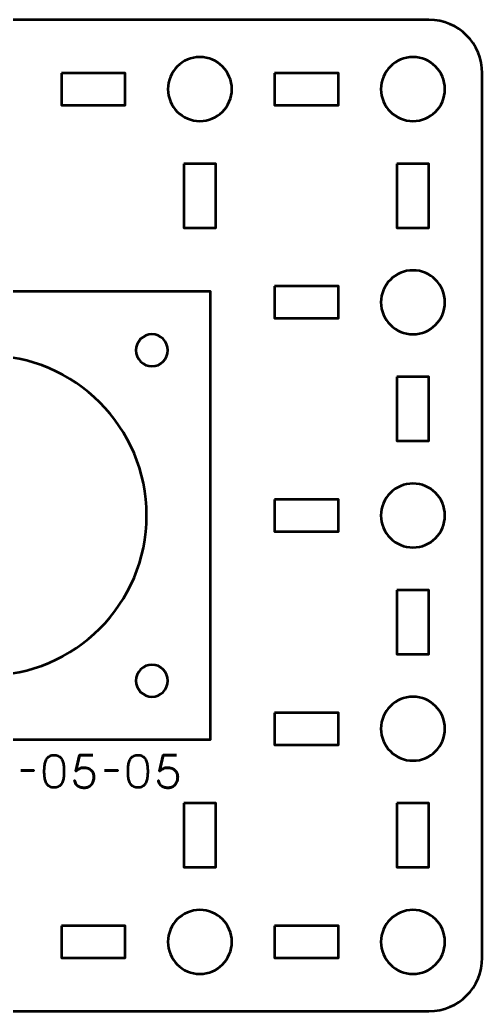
# Model space of a CAD drawing. Header units: centimetres. Extents: x -15.15 to -5.85, y -19.5 to -10.2.
# Drawn here: x -10.19 to -5.85, y -19.5 to -10.2 of the extents above; entities that cross this region are included whole.
import ezdxf

# ---------------------------------------------------------------- set-up
doc = ezdxf.new("R2010")
doc.units = ezdxf.units.CM
doc.header["$MEASUREMENT"] = 0
doc.layers.add('Layer 1', color=7, linetype='Continuous')

msp = doc.modelspace()

# ---------------------------------------------------------------- linework, layer by layer
at = {"layer": 'Layer 1', "lineweight": 53}
for points, knots in [([(-14.6499, -10.19992), (-14.6499, -10.19992), (-6.35, -10.19992), (-6.35, -10.19992), (-6.35, -10.19992), (-6.073, -10.19992), (-5.8499, -10.42302), (-5.8499, -10.70002), (-5.8499, -10.70002), (-5.8499, -10.70002), (-5.8499, -18.99992), (-5.8499, -18.99992), (-5.8499, -18.99992), (-5.8499, -19.27692), (-6.073, -19.50002), (-6.35, -19.50002), (-6.35, -19.50002), (-6.35, -19.50002), (-14.6499, -19.50002), (-14.6499, -19.50002), (-14.6499, -19.50002), (-14.9269, -19.50002), (-15.15, -19.27692), (-15.15, -18.99992), (-15.15, -18.99992), (-15.15, -18.99992), (-15.15, -10.70002), (-15.15, -10.70002), (-15.15, -10.70002), (-15.15, -10.42302), (-14.9269, -10.19992), (-14.6499, -10.19992)], [0, 0, 0, 0, 0.125, 0.125, 0.125, 0.125, 0.25, 0.25, 0.25, 0.25, 0.375, 0.375, 0.375, 0.375, 0.5, 0.5, 0.5, 0.5, 0.625, 0.625, 0.625, 0.625, 0.75, 0.75, 0.75, 0.75, 0.875, 0.875, 0.875, 0.875, 1, 1, 1, 1]), ([(-8.2, -10.84995), (-8.2, -11.01572), (-8.33424, -11.14995), (-8.50001, -11.14995), (-8.50001, -11.14995), (-8.66567, -11.14995), (-8.80001, -11.01572), (-8.80001, -10.84995), (-8.80001, -10.84995), (-8.80001, -10.68429), (-8.66567, -10.54995), (-8.50001, -10.54995), (-8.50001, -10.54995), (-8.33424, -10.54995), (-8.2, -10.68429), (-8.2, -10.84995)], [0, 0, 0, 0, 0.25, 0.25, 0.25, 0.25, 0.5, 0.5, 0.5, 0.5, 0.75, 0.75, 0.75, 0.75, 1, 1, 1, 1]), ([(-6.19993, -10.84995), (-6.19993, -11.01572), (-6.3343, -11.14995), (-6.49993, -11.14995), (-6.49993, -11.14995), (-6.6657, -11.14995), (-6.79993, -11.01572), (-6.79993, -10.84995), (-6.79993, -10.84995), (-6.79993, -10.68429), (-6.6657, -10.54995), (-6.49993, -10.54995), (-6.49993, -10.54995), (-6.3343, -10.54995), (-6.19993, -10.68429), (-6.19993, -10.84995)], [0, 0, 0, 0, 0.25, 0.25, 0.25, 0.25, 0.5, 0.5, 0.5, 0.5, 0.75, 0.75, 0.75, 0.75, 1, 1, 1, 1]), ([(-9.79992, -10.70002), (-9.79992, -10.70002), (-9.19992, -10.70002), (-9.19992, -10.70002), (-9.19992, -10.70002), (-9.19992, -10.70002), (-9.19992, -11.00002), (-9.19992, -11.00002), (-9.19992, -11.00002), (-9.19992, -11.00002), (-9.79992, -11.00002), (-9.79992, -11.00002), (-9.79992, -11.00002), (-9.79992, -11.00002), (-9.79992, -10.70002), (-9.79992, -10.70002)], [0, 0, 0, 0, 0.25, 0.25, 0.25, 0.25, 0.5, 0.5, 0.5, 0.5, 0.75, 0.75, 0.75, 0.75, 1, 1, 1, 1]), ([(-7.79995, -10.70002), (-7.79995, -10.70002), (-7.19995, -10.70002), (-7.19995, -10.70002), (-7.19995, -10.70002), (-7.19995, -10.70002), (-7.19995, -11.00002), (-7.19995, -11.00002), (-7.19995, -11.00002), (-7.19995, -11.00002), (-7.79995, -11.00002), (-7.79995, -11.00002), (-7.79995, -11.00002), (-7.79995, -11.00002), (-7.79995, -10.70002), (-7.79995, -10.70002)], [0, 0, 0, 0, 0.25, 0.25, 0.25, 0.25, 0.5, 0.5, 0.5, 0.5, 0.75, 0.75, 0.75, 0.75, 1, 1, 1, 1]), ([(-8.64994, -11.54997), (-8.64994, -11.54997), (-8.34993, -11.54997), (-8.34993, -11.54997), (-8.34993, -11.54997), (-8.34993, -11.54997), (-8.34993, -12.14997), (-8.34993, -12.14997), (-8.34993, -12.14997), (-8.34993, -12.14997), (-8.64994, -12.14997), (-8.64994, -12.14997), (-8.64994, -12.14997), (-8.64994, -12.14997), (-8.64994, -11.54997), (-8.64994, -11.54997)], [0, 0, 0, 0, 0.25, 0.25, 0.25, 0.25, 0.5, 0.5, 0.5, 0.5, 0.75, 0.75, 0.75, 0.75, 1, 1, 1, 1]), ([(-6.65, -11.54997), (-6.65, -11.54997), (-6.35, -11.54997), (-6.35, -11.54997), (-6.35, -11.54997), (-6.35, -11.54997), (-6.35, -12.14997), (-6.35, -12.14997), (-6.35, -12.14997), (-6.35, -12.14997), (-6.65, -12.14997), (-6.65, -12.14997), (-6.65, -12.14997), (-6.65, -12.14997), (-6.65, -11.54997), (-6.65, -11.54997)], [0, 0, 0, 0, 0.25, 0.25, 0.25, 0.25, 0.5, 0.5, 0.5, 0.5, 0.75, 0.75, 0.75, 0.75, 1, 1, 1, 1]), ([(-6.19993, -12.85002), (-6.19993, -13.01565), (-6.3343, -13.15003), (-6.49993, -13.15003), (-6.49993, -13.15003), (-6.6657, -13.15003), (-6.79993, -13.01565), (-6.79993, -12.85002), (-6.79993, -12.85002), (-6.79993, -12.68425), (-6.6657, -12.55002), (-6.49993, -12.55002), (-6.49993, -12.55002), (-6.3343, -12.55002), (-6.19993, -12.68425), (-6.19993, -12.85002)], [0, 0, 0, 0, 0.25, 0.25, 0.25, 0.25, 0.5, 0.5, 0.5, 0.5, 0.75, 0.75, 0.75, 0.75, 1, 1, 1, 1]), ([(-7.79995, -12.69995), (-7.79995, -12.69995), (-7.19995, -12.69995), (-7.19995, -12.69995), (-7.19995, -12.69995), (-7.19995, -12.69995), (-7.19995, -12.99995), (-7.19995, -12.99995), (-7.19995, -12.99995), (-7.19995, -12.99995), (-7.79995, -12.99995), (-7.79995, -12.99995), (-7.79995, -12.99995), (-7.79995, -12.99995), (-7.79995, -12.69995), (-7.79995, -12.69995)], [0, 0, 0, 0, 0.25, 0.25, 0.25, 0.25, 0.5, 0.5, 0.5, 0.5, 0.75, 0.75, 0.75, 0.75, 1, 1, 1, 1]), ([(-6.65, -13.54993), (-6.65, -13.54993), (-6.35, -13.54993), (-6.35, -13.54993), (-6.35, -13.54993), (-6.35, -13.54993), (-6.35, -14.14994), (-6.35, -14.14994), (-6.35, -14.14994), (-6.35, -14.14994), (-6.65, -14.14994), (-6.65, -14.14994), (-6.65, -14.14994), (-6.65, -14.14994), (-6.65, -13.54993), (-6.65, -13.54993)], [0, 0, 0, 0, 0.25, 0.25, 0.25, 0.25, 0.5, 0.5, 0.5, 0.5, 0.75, 0.75, 0.75, 0.75, 1, 1, 1, 1]), ([(-6.19993, -14.84996), (-6.19993, -15.01561), (-6.3343, -15.14995), (-6.49993, -15.14995), (-6.49993, -15.14995), (-6.6657, -15.14995), (-6.79993, -15.01561), (-6.79993, -14.84996), (-6.79993, -14.84996), (-6.79993, -14.68433), (-6.6657, -14.54995), (-6.49993, -14.54995), (-6.49993, -14.54995), (-6.3343, -14.54995), (-6.19993, -14.68433), (-6.19993, -14.84996)], [0, 0, 0, 0, 0.25, 0.25, 0.25, 0.25, 0.5, 0.5, 0.5, 0.5, 0.75, 0.75, 0.75, 0.75, 1, 1, 1, 1]), ([(-7.79995, -14.69988), (-7.79995, -14.69988), (-7.19995, -14.69988), (-7.19995, -14.69988), (-7.19995, -14.69988), (-7.19995, -14.69988), (-7.19995, -14.99988), (-7.19995, -14.99988), (-7.19995, -14.99988), (-7.19995, -14.99988), (-7.79995, -14.99988), (-7.79995, -14.99988), (-7.79995, -14.99988), (-7.79995, -14.99988), (-7.79995, -14.69988), (-7.79995, -14.69988)], [0, 0, 0, 0, 0.25, 0.25, 0.25, 0.25, 0.5, 0.5, 0.5, 0.5, 0.75, 0.75, 0.75, 0.75, 1, 1, 1, 1]), ([(-6.65, -15.55), (-6.65, -15.55), (-6.35, -15.55), (-6.35, -15.55), (-6.35, -15.55), (-6.35, -15.55), (-6.35, -16.15), (-6.35, -16.15), (-6.35, -16.15), (-6.35, -16.15), (-6.65, -16.15), (-6.65, -16.15), (-6.65, -16.15), (-6.65, -16.15), (-6.65, -15.55), (-6.65, -15.55)], [0, 0, 0, 0, 0.25, 0.25, 0.25, 0.25, 0.5, 0.5, 0.5, 0.5, 0.75, 0.75, 0.75, 0.75, 1, 1, 1, 1]), ([(-6.19993, -16.84991), (-6.19993, -17.01568), (-6.3343, -17.14992), (-6.49993, -17.14992), (-6.49993, -17.14992), (-6.6657, -17.14992), (-6.79993, -17.01568), (-6.79993, -16.84991), (-6.79993, -16.84991), (-6.79993, -16.68425), (-6.6657, -16.54991), (-6.49993, -16.54991), (-6.49993, -16.54991), (-6.3343, -16.54991), (-6.19993, -16.68425), (-6.19993, -16.84991)], [0, 0, 0, 0, 0.25, 0.25, 0.25, 0.25, 0.5, 0.5, 0.5, 0.5, 0.75, 0.75, 0.75, 0.75, 1, 1, 1, 1]), ([(-7.79995, -16.69998), (-7.79995, -16.69998), (-7.19995, -16.69998), (-7.19995, -16.69998), (-7.19995, -16.69998), (-7.19995, -16.69998), (-7.19995, -16.99999), (-7.19995, -16.99999), (-7.19995, -16.99999), (-7.19995, -16.99999), (-7.79995, -16.99999), (-7.79995, -16.99999), (-7.79995, -16.99999), (-7.79995, -16.99999), (-7.79995, -16.69998), (-7.79995, -16.69998)], [0, 0, 0, 0, 0.25, 0.25, 0.25, 0.25, 0.5, 0.5, 0.5, 0.5, 0.75, 0.75, 0.75, 0.75, 1, 1, 1, 1]), ([(-8.64994, -17.54997), (-8.64994, -17.54997), (-8.34993, -17.54997), (-8.34993, -17.54997), (-8.34993, -17.54997), (-8.34993, -17.54997), (-8.34993, -18.14997), (-8.34993, -18.14997), (-8.34993, -18.14997), (-8.34993, -18.14997), (-8.64994, -18.14997), (-8.64994, -18.14997), (-8.64994, -18.14997), (-8.64994, -18.14997), (-8.64994, -17.54997), (-8.64994, -17.54997)], [0, 0, 0, 0, 0.25, 0.25, 0.25, 0.25, 0.5, 0.5, 0.5, 0.5, 0.75, 0.75, 0.75, 0.75, 1, 1, 1, 1]), ([(-6.65, -17.54997), (-6.65, -17.54997), (-6.35, -17.54997), (-6.35, -17.54997), (-6.35, -17.54997), (-6.35, -17.54997), (-6.35, -18.14997), (-6.35, -18.14997), (-6.35, -18.14997), (-6.35, -18.14997), (-6.65, -18.14997), (-6.65, -18.14997), (-6.65, -18.14997), (-6.65, -18.14997), (-6.65, -17.54997), (-6.65, -17.54997)], [0, 0, 0, 0, 0.25, 0.25, 0.25, 0.25, 0.5, 0.5, 0.5, 0.5, 0.75, 0.75, 0.75, 0.75, 1, 1, 1, 1]), ([(-8.2, -18.84999), (-8.2, -19.01562), (-8.33424, -19.14999), (-8.50001, -19.14999), (-8.50001, -19.14999), (-8.66567, -19.14999), (-8.80001, -19.01562), (-8.80001, -18.84999), (-8.80001, -18.84999), (-8.80001, -18.68422), (-8.66567, -18.54999), (-8.50001, -18.54999), (-8.50001, -18.54999), (-8.33424, -18.54999), (-8.2, -18.68422), (-8.2, -18.84999)], [0, 0, 0, 0, 0.25, 0.25, 0.25, 0.25, 0.5, 0.5, 0.5, 0.5, 0.75, 0.75, 0.75, 0.75, 1, 1, 1, 1]), ([(-6.19993, -18.84999), (-6.19993, -19.01562), (-6.3343, -19.14999), (-6.49993, -19.14999), (-6.49993, -19.14999), (-6.6657, -19.14999), (-6.79993, -19.01562), (-6.79993, -18.84999), (-6.79993, -18.84999), (-6.79993, -18.68422), (-6.6657, -18.54999), (-6.49993, -18.54999), (-6.49993, -18.54999), (-6.3343, -18.54999), (-6.19993, -18.68422), (-6.19993, -18.84999)], [0, 0, 0, 0, 0.25, 0.25, 0.25, 0.25, 0.5, 0.5, 0.5, 0.5, 0.75, 0.75, 0.75, 0.75, 1, 1, 1, 1]), ([(-9.79992, -18.69992), (-9.79992, -18.69992), (-9.19992, -18.69992), (-9.19992, -18.69992), (-9.19992, -18.69992), (-9.19992, -18.69992), (-9.19992, -18.99992), (-9.19992, -18.99992), (-9.19992, -18.99992), (-9.19992, -18.99992), (-9.79992, -18.99992), (-9.79992, -18.99992), (-9.79992, -18.99992), (-9.79992, -18.99992), (-9.79992, -18.69992), (-9.79992, -18.69992)], [0, 0, 0, 0, 0.25, 0.25, 0.25, 0.25, 0.5, 0.5, 0.5, 0.5, 0.75, 0.75, 0.75, 0.75, 1, 1, 1, 1]), ([(-7.79995, -18.69992), (-7.79995, -18.69992), (-7.19995, -18.69992), (-7.19995, -18.69992), (-7.19995, -18.69992), (-7.19995, -18.69992), (-7.19995, -18.99992), (-7.19995, -18.99992), (-7.19995, -18.99992), (-7.19995, -18.99992), (-7.79995, -18.99992), (-7.79995, -18.99992), (-7.79995, -18.99992), (-7.79995, -18.99992), (-7.79995, -18.69992), (-7.79995, -18.69992)], [0, 0, 0, 0, 0.25, 0.25, 0.25, 0.25, 0.5, 0.5, 0.5, 0.5, 0.75, 0.75, 0.75, 0.75, 1, 1, 1, 1])]:
    msp.add_open_spline(points, degree=3, knots=knots, dxfattribs=at)
at = {"layer": 'Layer 1', "color": 30, "lineweight": 53}
for points, knots in [([(-12.6, -12.75), (-12.6, -12.75), (-8.4, -12.75), (-8.4, -12.75), (-8.4, -12.75), (-8.4, -12.75), (-8.4, -16.95), (-8.4, -16.95), (-8.4, -16.95), (-8.4, -16.95), (-12.6, -16.95), (-12.6, -16.95), (-12.6, -16.95), (-12.6, -16.95), (-12.6, -12.75), (-12.6, -12.75)], [0, 0, 0, 0, 0.25, 0.25, 0.25, 0.25, 0.5, 0.5, 0.5, 0.5, 0.75, 0.75, 0.75, 0.75, 1, 1, 1, 1]), ([(-9.86814, -17.40259), (-9.85333, -17.40252), (-9.84056, -17.39991), (-9.8299, -17.39483), (-9.8299, -17.39483), (-9.81932, -17.38975), (-9.8105, -17.38248), (-9.80345, -17.37324), (-9.80345, -17.37324), (-9.79646, -17.36393), (-9.79096, -17.35292), (-9.78687, -17.34022), (-9.78687, -17.34022), (-9.78284, -17.32752), (-9.77995, -17.31362), (-9.77833, -17.29838), (-9.77833, -17.29838), (-9.77663, -17.28314), (-9.77579, -17.26712), (-9.77586, -17.25019), (-9.77586, -17.25019), (-9.77579, -17.23333), (-9.77663, -17.21731), (-9.77833, -17.20214), (-9.77833, -17.20214), (-9.77995, -17.18697), (-9.78284, -17.173), (-9.78687, -17.1603), (-9.78687, -17.1603), (-9.79096, -17.14767), (-9.79646, -17.13667), (-9.80345, -17.12728), (-9.80345, -17.12728), (-9.8105, -17.11797), (-9.81932, -17.1107), (-9.8299, -17.10562), (-9.8299, -17.10562), (-9.84056, -17.10047), (-9.85333, -17.09786), (-9.86814, -17.09779), (-9.86814, -17.09779), (-9.88296, -17.09786), (-9.89573, -17.10047), (-9.90639, -17.10562), (-9.90639, -17.10562), (-9.91697, -17.1107), (-9.92579, -17.11797), (-9.93284, -17.12728), (-9.93284, -17.12728), (-9.93983, -17.13667), (-9.94533, -17.14767), (-9.94942, -17.1603), (-9.94942, -17.1603), (-9.95345, -17.173), (-9.95634, -17.18697), (-9.95796, -17.20214), (-9.95796, -17.20214), (-9.95965, -17.21731), (-9.9605, -17.23333), (-9.96043, -17.25019), (-9.96043, -17.25019), (-9.9605, -17.26712), (-9.95965, -17.28314), (-9.95796, -17.29838), (-9.95796, -17.29838), (-9.95634, -17.31362), (-9.95345, -17.32752), (-9.94942, -17.34022), (-9.94942, -17.34022), (-9.94533, -17.35292), (-9.93983, -17.36393), (-9.93284, -17.37324), (-9.93284, -17.37324), (-9.92579, -17.38248), (-9.91697, -17.38975), (-9.90639, -17.39483), (-9.90639, -17.39483), (-9.89573, -17.39991), (-9.88296, -17.40252), (-9.86814, -17.40259)], [0, 0, 0, 0, 0.05, 0.05, 0.05, 0.05, 0.1, 0.1, 0.1, 0.1, 0.15, 0.15, 0.15, 0.15, 0.2, 0.2, 0.2, 0.2, 0.25, 0.25, 0.25, 0.25, 0.3, 0.3, 0.3, 0.3, 0.35, 0.35, 0.35, 0.35, 0.4, 0.4, 0.4, 0.4, 0.45, 0.45, 0.45, 0.45, 0.5, 0.5, 0.5, 0.5, 0.55, 0.55, 0.55, 0.55, 0.6, 0.6, 0.6, 0.6, 0.65, 0.65, 0.65, 0.65, 0.7, 0.7, 0.7, 0.7, 0.75, 0.75, 0.75, 0.75, 0.8, 0.8, 0.8, 0.8, 0.85, 0.85, 0.85, 0.85, 0.9, 0.9, 0.9, 0.9, 0.95, 0.95, 0.95, 0.95, 1, 1, 1, 1]), ([(-9.86814, -17.40259), (-9.85333, -17.40252), (-9.84056, -17.39991), (-9.8299, -17.39483), (-9.8299, -17.39483), (-9.81932, -17.38975), (-9.8105, -17.38248), (-9.80345, -17.37324), (-9.80345, -17.37324), (-9.79646, -17.36393), (-9.79096, -17.35292), (-9.78687, -17.34022), (-9.78687, -17.34022), (-9.78284, -17.32752), (-9.77995, -17.31362), (-9.77833, -17.29838), (-9.77833, -17.29838), (-9.77663, -17.28314), (-9.77579, -17.26712), (-9.77586, -17.25019), (-9.77586, -17.25019), (-9.77579, -17.23333), (-9.77663, -17.21731), (-9.77833, -17.20214), (-9.77833, -17.20214), (-9.77995, -17.18697), (-9.78284, -17.173), (-9.78687, -17.1603), (-9.78687, -17.1603), (-9.79096, -17.14767), (-9.79646, -17.13667), (-9.80345, -17.12728), (-9.80345, -17.12728), (-9.8105, -17.11797), (-9.81932, -17.1107), (-9.8299, -17.10562), (-9.8299, -17.10562), (-9.84056, -17.10047), (-9.85333, -17.09786), (-9.86814, -17.09779), (-9.86814, -17.09779), (-9.88296, -17.09786), (-9.89573, -17.10047), (-9.90639, -17.10562), (-9.90639, -17.10562), (-9.91697, -17.1107), (-9.92579, -17.11797), (-9.93284, -17.12728), (-9.93284, -17.12728), (-9.93983, -17.13667), (-9.94533, -17.14767), (-9.94942, -17.1603), (-9.94942, -17.1603), (-9.95345, -17.173), (-9.95634, -17.18697), (-9.95796, -17.20214), (-9.95796, -17.20214), (-9.95965, -17.21731), (-9.9605, -17.23333), (-9.96043, -17.25019), (-9.96043, -17.25019), (-9.9605, -17.26712), (-9.95965, -17.28314), (-9.95796, -17.29838), (-9.95796, -17.29838), (-9.95634, -17.31362), (-9.95345, -17.32752), (-9.94942, -17.34022), (-9.94942, -17.34022), (-9.94533, -17.35292), (-9.93983, -17.36393), (-9.93284, -17.37324), (-9.93284, -17.37324), (-9.92579, -17.38248), (-9.91697, -17.38975), (-9.90639, -17.39483), (-9.90639, -17.39483), (-9.89573, -17.39991), (-9.88296, -17.40252), (-9.86814, -17.40259)], [0, 0, 0, 0, 0.05, 0.05, 0.05, 0.05, 0.1, 0.1, 0.1, 0.1, 0.15, 0.15, 0.15, 0.15, 0.2, 0.2, 0.2, 0.2, 0.25, 0.25, 0.25, 0.25, 0.3, 0.3, 0.3, 0.3, 0.35, 0.35, 0.35, 0.35, 0.4, 0.4, 0.4, 0.4, 0.45, 0.45, 0.45, 0.45, 0.5, 0.5, 0.5, 0.5, 0.55, 0.55, 0.55, 0.55, 0.6, 0.6, 0.6, 0.6, 0.65, 0.65, 0.65, 0.65, 0.7, 0.7, 0.7, 0.7, 0.75, 0.75, 0.75, 0.75, 0.8, 0.8, 0.8, 0.8, 0.85, 0.85, 0.85, 0.85, 0.9, 0.9, 0.9, 0.9, 0.95, 0.95, 0.95, 0.95, 1, 1, 1, 1]), ([(-9.50408, -17.09737), (-9.50408, -17.09737), (-9.63108, -17.09737), (-9.63108, -17.09737), (-9.63108, -17.09737), (-9.63108, -17.09737), (-9.66495, -17.24892), (-9.66495, -17.24892), (-9.66495, -17.24892), (-9.65902, -17.24384), (-9.65338, -17.23926), (-9.64794, -17.23523), (-9.64794, -17.23523), (-9.64258, -17.23121), (-9.63694, -17.22783), (-9.63094, -17.225), (-9.63094, -17.225), (-9.62501, -17.22218), (-9.61824, -17.22006), (-9.61062, -17.21858), (-9.61062, -17.21858), (-9.60307, -17.2171), (-9.59404, -17.21632), (-9.58367, -17.21632), (-9.58367, -17.21632), (-9.5752, -17.21632), (-9.56673, -17.21745), (-9.55827, -17.21978), (-9.55827, -17.21978), (-9.5498, -17.22204), (-9.54176, -17.2255), (-9.53414, -17.23008), (-9.53414, -17.23008), (-9.52645, -17.23474), (-9.51967, -17.24053), (-9.51375, -17.24751), (-9.51375, -17.24751), (-9.50775, -17.2545), (-9.50302, -17.26268), (-9.49964, -17.27206), (-9.49964, -17.27206), (-9.49618, -17.28145), (-9.49442, -17.2921), (-9.49435, -17.30395), (-9.49435, -17.30395), (-9.49427, -17.30833), (-9.49477, -17.31383), (-9.49576, -17.32032), (-9.49576, -17.32032), (-9.49667, -17.32681), (-9.49837, -17.33387), (-9.50077, -17.34135), (-9.50077, -17.34135), (-9.50316, -17.34883), (-9.50655, -17.35624), (-9.51085, -17.36357), (-9.51085, -17.36357), (-9.51516, -17.37091), (-9.52066, -17.37761), (-9.52729, -17.38368), (-9.52729, -17.38368), (-9.53393, -17.38975), (-9.54197, -17.39462), (-9.55135, -17.39829), (-9.55135, -17.39829), (-9.56081, -17.40188), (-9.57189, -17.40379), (-9.58451, -17.40386), (-9.58451, -17.40386), (-9.59961, -17.40379), (-9.61231, -17.40217), (-9.62261, -17.39913), (-9.62261, -17.39913), (-9.63292, -17.39603), (-9.64131, -17.39201), (-9.6478, -17.38693), (-9.6478, -17.38693), (-9.65436, -17.38185), (-9.65944, -17.37627), (-9.66311, -17.37021), (-9.66311, -17.37021), (-9.66678, -17.36414), (-9.66953, -17.35807), (-9.67137, -17.352), (-9.67137, -17.352), (-9.6732, -17.34593), (-9.67461, -17.34036), (-9.67553, -17.33528), (-9.67553, -17.33528), (-9.67461, -17.34036), (-9.6732, -17.34593), (-9.67137, -17.352), (-9.67137, -17.352), (-9.66953, -17.35807), (-9.66678, -17.36414), (-9.66311, -17.37021), (-9.66311, -17.37021), (-9.65944, -17.37627), (-9.65436, -17.38185), (-9.6478, -17.38693), (-9.6478, -17.38693), (-9.64131, -17.39201), (-9.63292, -17.39603), (-9.62261, -17.39913), (-9.62261, -17.39913), (-9.61231, -17.40217), (-9.59961, -17.40379), (-9.58451, -17.40386), (-9.58451, -17.40386), (-9.57189, -17.40379), (-9.56081, -17.40188), (-9.55135, -17.39829), (-9.55135, -17.39829), (-9.54197, -17.39462), (-9.53393, -17.38975), (-9.52729, -17.38368), (-9.52729, -17.38368), (-9.52066, -17.37761), (-9.51516, -17.37091), (-9.51085, -17.36357), (-9.51085, -17.36357), (-9.50655, -17.35624), (-9.50316, -17.34883), (-9.50077, -17.34135), (-9.50077, -17.34135), (-9.49837, -17.33387), (-9.49667, -17.32681), (-9.49576, -17.32032), (-9.49576, -17.32032), (-9.49477, -17.31383), (-9.49427, -17.30833), (-9.49435, -17.30395), (-9.49435, -17.30395), (-9.49442, -17.2921), (-9.49618, -17.28145), (-9.49964, -17.27206), (-9.49964, -17.27206), (-9.50302, -17.26268), (-9.50775, -17.2545), (-9.51375, -17.24751), (-9.51375, -17.24751), (-9.51967, -17.24053), (-9.52645, -17.23474), (-9.53414, -17.23008), (-9.53414, -17.23008), (-9.54176, -17.2255), (-9.5498, -17.22204), (-9.55827, -17.21978), (-9.55827, -17.21978), (-9.56673, -17.21745), (-9.5752, -17.21632), (-9.58367, -17.21632), (-9.58367, -17.21632), (-9.59404, -17.21632), (-9.60307, -17.2171), (-9.61062, -17.21858), (-9.61062, -17.21858), (-9.61824, -17.22006), (-9.62501, -17.22218), (-9.63094, -17.225), (-9.63094, -17.225), (-9.63694, -17.22783), (-9.64258, -17.23121), (-9.64794, -17.23523), (-9.64794, -17.23523), (-9.65338, -17.23926), (-9.65902, -17.24384), (-9.66495, -17.24892), (-9.66495, -17.24892), (-9.66495, -17.24892), (-9.63108, -17.09737), (-9.63108, -17.09737), (-9.63108, -17.09737), (-9.63108, -17.09737), (-9.50408, -17.09737), (-9.50408, -17.09737)], [0, 0, 0, 0, 0.0227273, 0.0227273, 0.0227273, 0.0227273, 0.0454545, 0.0454545, 0.0454545, 0.0454545, 0.0681818, 0.0681818, 0.0681818, 0.0681818, 0.0909091, 0.0909091, 0.0909091, 0.0909091, 0.1136364, 0.1136364, 0.1136364, 0.1136364, 0.1363636, 0.1363636, 0.1363636, 0.1363636, 0.1590909, 0.1590909, 0.1590909, 0.1590909, 0.1818182, 0.1818182, 0.1818182, 0.1818182, 0.2045455, 0.2045455, 0.2045455, 0.2045455, 0.2272727, 0.2272727, 0.2272727, 0.2272727, 0.25, 0.25, 0.25, 0.25, 0.2727273, 0.2727273, 0.2727273, 0.2727273, 0.2954545, 0.2954545, 0.2954545, 0.2954545, 0.3181818, 0.3181818, 0.3181818, 0.3181818, 0.3409091, 0.3409091, 0.3409091, 0.3409091, 0.3636364, 0.3636364, 0.3636364, 0.3636364, 0.3863636, 0.3863636, 0.3863636, 0.3863636, 0.4090909, 0.4090909, 0.4090909, 0.4090909, 0.4318182, 0.4318182, 0.4318182, 0.4318182, 0.4545455, 0.4545455, 0.4545455, 0.4545455, 0.4772727, 0.4772727, 0.4772727, 0.4772727, 0.5, 0.5, 0.5, 0.5, 0.5227273, 0.5227273, 0.5227273, 0.5227273, 0.5454545, 0.5454545, 0.5454545, 0.5454545, 0.5681818, 0.5681818, 0.5681818, 0.5681818, 0.5909091, 0.5909091, 0.5909091, 0.5909091, 0.6136364, 0.6136364, 0.6136364, 0.6136364, 0.6363636, 0.6363636, 0.6363636, 0.6363636, 0.6590909, 0.6590909, 0.6590909, 0.6590909, 0.6818182, 0.6818182, 0.6818182, 0.6818182, 0.7045455, 0.7045455, 0.7045455, 0.7045455, 0.7272727, 0.7272727, 0.7272727, 0.7272727, 0.75, 0.75, 0.75, 0.75, 0.7727273, 0.7727273, 0.7727273, 0.7727273, 0.7954545, 0.7954545, 0.7954545, 0.7954545, 0.8181818, 0.8181818, 0.8181818, 0.8181818, 0.8409091, 0.8409091, 0.8409091, 0.8409091, 0.8636364, 0.8636364, 0.8636364, 0.8636364, 0.8863636, 0.8863636, 0.8863636, 0.8863636, 0.9090909, 0.9090909, 0.9090909, 0.9090909, 0.9318182, 0.9318182, 0.9318182, 0.9318182, 0.9545455, 0.9545455, 0.9545455, 0.9545455, 0.9772727, 0.9772727, 0.9772727, 0.9772727, 1, 1, 1, 1]), ([(-9.08202, -17.40259), (-9.06721, -17.40252), (-9.05444, -17.39991), (-9.04378, -17.39483), (-9.04378, -17.39483), (-9.0332, -17.38975), (-9.02438, -17.38248), (-9.01733, -17.37324), (-9.01733, -17.37324), (-9.01034, -17.36393), (-9.00484, -17.35292), (-9.00075, -17.34022), (-9.00075, -17.34022), (-8.99672, -17.32752), (-8.99383, -17.31362), (-8.99221, -17.29838), (-8.99221, -17.29838), (-8.99051, -17.28314), (-8.98967, -17.26712), (-8.98974, -17.25019), (-8.98974, -17.25019), (-8.98967, -17.23333), (-8.99051, -17.21731), (-8.99221, -17.20214), (-8.99221, -17.20214), (-8.99383, -17.18697), (-8.99672, -17.173), (-9.00075, -17.1603), (-9.00075, -17.1603), (-9.00484, -17.14767), (-9.01034, -17.13667), (-9.01733, -17.12728), (-9.01733, -17.12728), (-9.02438, -17.11797), (-9.0332, -17.1107), (-9.04378, -17.10562), (-9.04378, -17.10562), (-9.05444, -17.10047), (-9.06721, -17.09786), (-9.08202, -17.09779), (-9.08202, -17.09779), (-9.09684, -17.09786), (-9.10961, -17.10047), (-9.12027, -17.10562), (-9.12027, -17.10562), (-9.13085, -17.1107), (-9.13967, -17.11797), (-9.14672, -17.12728), (-9.14672, -17.12728), (-9.15371, -17.13667), (-9.15921, -17.14767), (-9.1633, -17.1603), (-9.1633, -17.1603), (-9.16733, -17.173), (-9.17022, -17.18697), (-9.17184, -17.20214), (-9.17184, -17.20214), (-9.17353, -17.21731), (-9.17438, -17.23333), (-9.17431, -17.25019), (-9.17431, -17.25019), (-9.17438, -17.26712), (-9.17353, -17.28314), (-9.17184, -17.29838), (-9.17184, -17.29838), (-9.17022, -17.31362), (-9.16733, -17.32752), (-9.1633, -17.34022), (-9.1633, -17.34022), (-9.15921, -17.35292), (-9.15371, -17.36393), (-9.14672, -17.37324), (-9.14672, -17.37324), (-9.13967, -17.38248), (-9.13085, -17.38975), (-9.12027, -17.39483), (-9.12027, -17.39483), (-9.10961, -17.39991), (-9.09684, -17.40252), (-9.08202, -17.40259)], [0, 0, 0, 0, 0.05, 0.05, 0.05, 0.05, 0.1, 0.1, 0.1, 0.1, 0.15, 0.15, 0.15, 0.15, 0.2, 0.2, 0.2, 0.2, 0.25, 0.25, 0.25, 0.25, 0.3, 0.3, 0.3, 0.3, 0.35, 0.35, 0.35, 0.35, 0.4, 0.4, 0.4, 0.4, 0.45, 0.45, 0.45, 0.45, 0.5, 0.5, 0.5, 0.5, 0.55, 0.55, 0.55, 0.55, 0.6, 0.6, 0.6, 0.6, 0.65, 0.65, 0.65, 0.65, 0.7, 0.7, 0.7, 0.7, 0.75, 0.75, 0.75, 0.75, 0.8, 0.8, 0.8, 0.8, 0.85, 0.85, 0.85, 0.85, 0.9, 0.9, 0.9, 0.9, 0.95, 0.95, 0.95, 0.95, 1, 1, 1, 1]), ([(-9.08202, -17.40259), (-9.06721, -17.40252), (-9.05444, -17.39991), (-9.04378, -17.39483), (-9.04378, -17.39483), (-9.0332, -17.38975), (-9.02438, -17.38248), (-9.01733, -17.37324), (-9.01733, -17.37324), (-9.01034, -17.36393), (-9.00484, -17.35292), (-9.00075, -17.34022), (-9.00075, -17.34022), (-8.99672, -17.32752), (-8.99383, -17.31362), (-8.99221, -17.29838), (-8.99221, -17.29838), (-8.99051, -17.28314), (-8.98967, -17.26712), (-8.98974, -17.25019), (-8.98974, -17.25019), (-8.98967, -17.23333), (-8.99051, -17.21731), (-8.99221, -17.20214), (-8.99221, -17.20214), (-8.99383, -17.18697), (-8.99672, -17.173), (-9.00075, -17.1603), (-9.00075, -17.1603), (-9.00484, -17.14767), (-9.01034, -17.13667), (-9.01733, -17.12728), (-9.01733, -17.12728), (-9.02438, -17.11797), (-9.0332, -17.1107), (-9.04378, -17.10562), (-9.04378, -17.10562), (-9.05444, -17.10047), (-9.06721, -17.09786), (-9.08202, -17.09779), (-9.08202, -17.09779), (-9.09684, -17.09786), (-9.10961, -17.10047), (-9.12027, -17.10562), (-9.12027, -17.10562), (-9.13085, -17.1107), (-9.13967, -17.11797), (-9.14672, -17.12728), (-9.14672, -17.12728), (-9.15371, -17.13667), (-9.15921, -17.14767), (-9.1633, -17.1603), (-9.1633, -17.1603), (-9.16733, -17.173), (-9.17022, -17.18697), (-9.17184, -17.20214), (-9.17184, -17.20214), (-9.17353, -17.21731), (-9.17438, -17.23333), (-9.17431, -17.25019), (-9.17431, -17.25019), (-9.17438, -17.26712), (-9.17353, -17.28314), (-9.17184, -17.29838), (-9.17184, -17.29838), (-9.17022, -17.31362), (-9.16733, -17.32752), (-9.1633, -17.34022), (-9.1633, -17.34022), (-9.15921, -17.35292), (-9.15371, -17.36393), (-9.14672, -17.37324), (-9.14672, -17.37324), (-9.13967, -17.38248), (-9.13085, -17.38975), (-9.12027, -17.39483), (-9.12027, -17.39483), (-9.10961, -17.39991), (-9.09684, -17.40252), (-9.08202, -17.40259)], [0, 0, 0, 0, 0.05, 0.05, 0.05, 0.05, 0.1, 0.1, 0.1, 0.1, 0.15, 0.15, 0.15, 0.15, 0.2, 0.2, 0.2, 0.2, 0.25, 0.25, 0.25, 0.25, 0.3, 0.3, 0.3, 0.3, 0.35, 0.35, 0.35, 0.35, 0.4, 0.4, 0.4, 0.4, 0.45, 0.45, 0.45, 0.45, 0.5, 0.5, 0.5, 0.5, 0.55, 0.55, 0.55, 0.55, 0.6, 0.6, 0.6, 0.6, 0.65, 0.65, 0.65, 0.65, 0.7, 0.7, 0.7, 0.7, 0.75, 0.75, 0.75, 0.75, 0.8, 0.8, 0.8, 0.8, 0.85, 0.85, 0.85, 0.85, 0.9, 0.9, 0.9, 0.9, 0.95, 0.95, 0.95, 0.95, 1, 1, 1, 1]), ([(-8.71796, -17.09737), (-8.71796, -17.09737), (-8.84496, -17.09737), (-8.84496, -17.09737), (-8.84496, -17.09737), (-8.84496, -17.09737), (-8.87883, -17.24892), (-8.87883, -17.24892), (-8.87883, -17.24892), (-8.8729, -17.24384), (-8.86726, -17.23926), (-8.86182, -17.23523), (-8.86182, -17.23523), (-8.85646, -17.23121), (-8.85082, -17.22783), (-8.84482, -17.225), (-8.84482, -17.225), (-8.83889, -17.22218), (-8.83212, -17.22006), (-8.8245, -17.21858), (-8.8245, -17.21858), (-8.81695, -17.2171), (-8.80792, -17.21632), (-8.79755, -17.21632), (-8.79755, -17.21632), (-8.78908, -17.21632), (-8.78061, -17.21745), (-8.77215, -17.21978), (-8.77215, -17.21978), (-8.76368, -17.22204), (-8.75564, -17.2255), (-8.74802, -17.23008), (-8.74802, -17.23008), (-8.74033, -17.23474), (-8.73355, -17.24053), (-8.72763, -17.24751), (-8.72763, -17.24751), (-8.72163, -17.2545), (-8.7169, -17.26268), (-8.71352, -17.27206), (-8.71352, -17.27206), (-8.71006, -17.28145), (-8.7083, -17.2921), (-8.70823, -17.30395), (-8.70823, -17.30395), (-8.70815, -17.30833), (-8.70865, -17.31383), (-8.70964, -17.32032), (-8.70964, -17.32032), (-8.71055, -17.32681), (-8.71225, -17.33387), (-8.71465, -17.34135), (-8.71465, -17.34135), (-8.71704, -17.34883), (-8.72043, -17.35624), (-8.72473, -17.36357), (-8.72473, -17.36357), (-8.72904, -17.37091), (-8.73454, -17.37761), (-8.74117, -17.38368), (-8.74117, -17.38368), (-8.74781, -17.38975), (-8.75585, -17.39462), (-8.76523, -17.39829), (-8.76523, -17.39829), (-8.77469, -17.40188), (-8.78577, -17.40379), (-8.79839, -17.40386), (-8.79839, -17.40386), (-8.81349, -17.40379), (-8.82619, -17.40217), (-8.83649, -17.39913), (-8.83649, -17.39913), (-8.8468, -17.39603), (-8.85519, -17.39201), (-8.86168, -17.38693), (-8.86168, -17.38693), (-8.86824, -17.38185), (-8.87332, -17.37627), (-8.87699, -17.37021), (-8.87699, -17.37021), (-8.88066, -17.36414), (-8.88341, -17.35807), (-8.88525, -17.352), (-8.88525, -17.352), (-8.88708, -17.34593), (-8.88849, -17.34036), (-8.88941, -17.33528), (-8.88941, -17.33528), (-8.88849, -17.34036), (-8.88708, -17.34593), (-8.88525, -17.352), (-8.88525, -17.352), (-8.88341, -17.35807), (-8.88066, -17.36414), (-8.87699, -17.37021), (-8.87699, -17.37021), (-8.87332, -17.37627), (-8.86824, -17.38185), (-8.86168, -17.38693), (-8.86168, -17.38693), (-8.85519, -17.39201), (-8.8468, -17.39603), (-8.83649, -17.39913), (-8.83649, -17.39913), (-8.82619, -17.40217), (-8.81349, -17.40379), (-8.79839, -17.40386), (-8.79839, -17.40386), (-8.78577, -17.40379), (-8.77469, -17.40188), (-8.76523, -17.39829), (-8.76523, -17.39829), (-8.75585, -17.39462), (-8.74781, -17.38975), (-8.74117, -17.38368), (-8.74117, -17.38368), (-8.73454, -17.37761), (-8.72904, -17.37091), (-8.72473, -17.36357), (-8.72473, -17.36357), (-8.72043, -17.35624), (-8.71704, -17.34883), (-8.71465, -17.34135), (-8.71465, -17.34135), (-8.71225, -17.33387), (-8.71055, -17.32681), (-8.70964, -17.32032), (-8.70964, -17.32032), (-8.70865, -17.31383), (-8.70815, -17.30833), (-8.70823, -17.30395), (-8.70823, -17.30395), (-8.7083, -17.2921), (-8.71006, -17.28145), (-8.71352, -17.27206), (-8.71352, -17.27206), (-8.7169, -17.26268), (-8.72163, -17.2545), (-8.72763, -17.24751), (-8.72763, -17.24751), (-8.73355, -17.24053), (-8.74033, -17.23474), (-8.74802, -17.23008), (-8.74802, -17.23008), (-8.75564, -17.2255), (-8.76368, -17.22204), (-8.77215, -17.21978), (-8.77215, -17.21978), (-8.78061, -17.21745), (-8.78908, -17.21632), (-8.79755, -17.21632), (-8.79755, -17.21632), (-8.80792, -17.21632), (-8.81695, -17.2171), (-8.8245, -17.21858), (-8.8245, -17.21858), (-8.83212, -17.22006), (-8.83889, -17.22218), (-8.84482, -17.225), (-8.84482, -17.225), (-8.85082, -17.22783), (-8.85646, -17.23121), (-8.86182, -17.23523), (-8.86182, -17.23523), (-8.86726, -17.23926), (-8.8729, -17.24384), (-8.87883, -17.24892), (-8.87883, -17.24892), (-8.87883, -17.24892), (-8.84496, -17.09737), (-8.84496, -17.09737), (-8.84496, -17.09737), (-8.84496, -17.09737), (-8.71796, -17.09737), (-8.71796, -17.09737)], [0, 0, 0, 0, 0.0227273, 0.0227273, 0.0227273, 0.0227273, 0.0454545, 0.0454545, 0.0454545, 0.0454545, 0.0681818, 0.0681818, 0.0681818, 0.0681818, 0.0909091, 0.0909091, 0.0909091, 0.0909091, 0.1136364, 0.1136364, 0.1136364, 0.1136364, 0.1363636, 0.1363636, 0.1363636, 0.1363636, 0.1590909, 0.1590909, 0.1590909, 0.1590909, 0.1818182, 0.1818182, 0.1818182, 0.1818182, 0.2045455, 0.2045455, 0.2045455, 0.2045455, 0.2272727, 0.2272727, 0.2272727, 0.2272727, 0.25, 0.25, 0.25, 0.25, 0.2727273, 0.2727273, 0.2727273, 0.2727273, 0.2954545, 0.2954545, 0.2954545, 0.2954545, 0.3181818, 0.3181818, 0.3181818, 0.3181818, 0.3409091, 0.3409091, 0.3409091, 0.3409091, 0.3636364, 0.3636364, 0.3636364, 0.3636364, 0.3863636, 0.3863636, 0.3863636, 0.3863636, 0.4090909, 0.4090909, 0.4090909, 0.4090909, 0.4318182, 0.4318182, 0.4318182, 0.4318182, 0.4545455, 0.4545455, 0.4545455, 0.4545455, 0.4772727, 0.4772727, 0.4772727, 0.4772727, 0.5, 0.5, 0.5, 0.5, 0.5227273, 0.5227273, 0.5227273, 0.5227273, 0.5454545, 0.5454545, 0.5454545, 0.5454545, 0.5681818, 0.5681818, 0.5681818, 0.5681818, 0.5909091, 0.5909091, 0.5909091, 0.5909091, 0.6136364, 0.6136364, 0.6136364, 0.6136364, 0.6363636, 0.6363636, 0.6363636, 0.6363636, 0.6590909, 0.6590909, 0.6590909, 0.6590909, 0.6818182, 0.6818182, 0.6818182, 0.6818182, 0.7045455, 0.7045455, 0.7045455, 0.7045455, 0.7272727, 0.7272727, 0.7272727, 0.7272727, 0.75, 0.75, 0.75, 0.75, 0.7727273, 0.7727273, 0.7727273, 0.7727273, 0.7954545, 0.7954545, 0.7954545, 0.7954545, 0.8181818, 0.8181818, 0.8181818, 0.8181818, 0.8409091, 0.8409091, 0.8409091, 0.8409091, 0.8636364, 0.8636364, 0.8636364, 0.8636364, 0.8863636, 0.8863636, 0.8863636, 0.8863636, 0.9090909, 0.9090909, 0.9090909, 0.9090909, 0.9318182, 0.9318182, 0.9318182, 0.9318182, 0.9545455, 0.9545455, 0.9545455, 0.9545455, 0.9772727, 0.9772727, 0.9772727, 0.9772727, 1, 1, 1, 1]), ([(-10.18056, -17.24299), (-10.18056, -17.24299), (-10.05737, -17.24299), (-10.05737, -17.24299), (-10.05737, -17.24299), (-10.05737, -17.24299), (-10.18056, -17.24299), (-10.18056, -17.24299)], [0, 0, 0, 0, 0.5, 0.5, 0.5, 0.5, 1, 1, 1, 1]), ([(-9.39444, -17.24299), (-9.39444, -17.24299), (-9.27125, -17.24299), (-9.27125, -17.24299), (-9.27125, -17.24299), (-9.27125, -17.24299), (-9.39444, -17.24299), (-9.39444, -17.24299)], [0, 0, 0, 0, 0.5, 0.5, 0.5, 0.5, 1, 1, 1, 1])]:
    msp.add_open_spline(points, degree=3, knots=knots, dxfattribs=at)
at = {"layer": 'Layer 1', "color": 250, "lineweight": 53}
for points in [[(-8.95, -13.15), (-8.86717, -13.15), (-8.8, -13.21717), (-8.8, -13.3), (-8.8, -13.3), (-8.8, -13.38283), (-8.86717, -13.45), (-8.95, -13.45), (-8.95, -13.45), (-9.03283, -13.45), (-9.1, -13.38283), (-9.1, -13.3), (-9.1, -13.3), (-9.1, -13.21717), (-9.03283, -13.15), (-8.95, -13.15)], [(-10.5, -13.35), (-9.67171, -13.35), (-9, -14.02171), (-9, -14.85), (-9, -14.85), (-9, -15.67829), (-9.67171, -16.35), (-10.5, -16.35), (-10.5, -16.35), (-11.32829, -16.35), (-12, -15.67829), (-12, -14.85), (-12, -14.85), (-12, -14.02171), (-11.32829, -13.35), (-10.5, -13.35)], [(-8.95, -16.25), (-8.86717, -16.25), (-8.8, -16.31717), (-8.8, -16.4), (-8.8, -16.4), (-8.8, -16.48283), (-8.86717, -16.55), (-8.95, -16.55), (-8.95, -16.55), (-9.03283, -16.55), (-9.1, -16.48283), (-9.1, -16.4), (-9.1, -16.4), (-9.1, -16.31717), (-9.03283, -16.25), (-8.95, -16.25)]]:
    msp.add_open_spline(points, degree=3, knots=[0, 0, 0, 0, 0.25, 0.25, 0.25, 0.25, 0.5, 0.5, 0.5, 0.5, 0.75, 0.75, 0.75, 0.75, 1, 1, 1, 1], dxfattribs=at)

doc.saveas('drawing.dxf')
